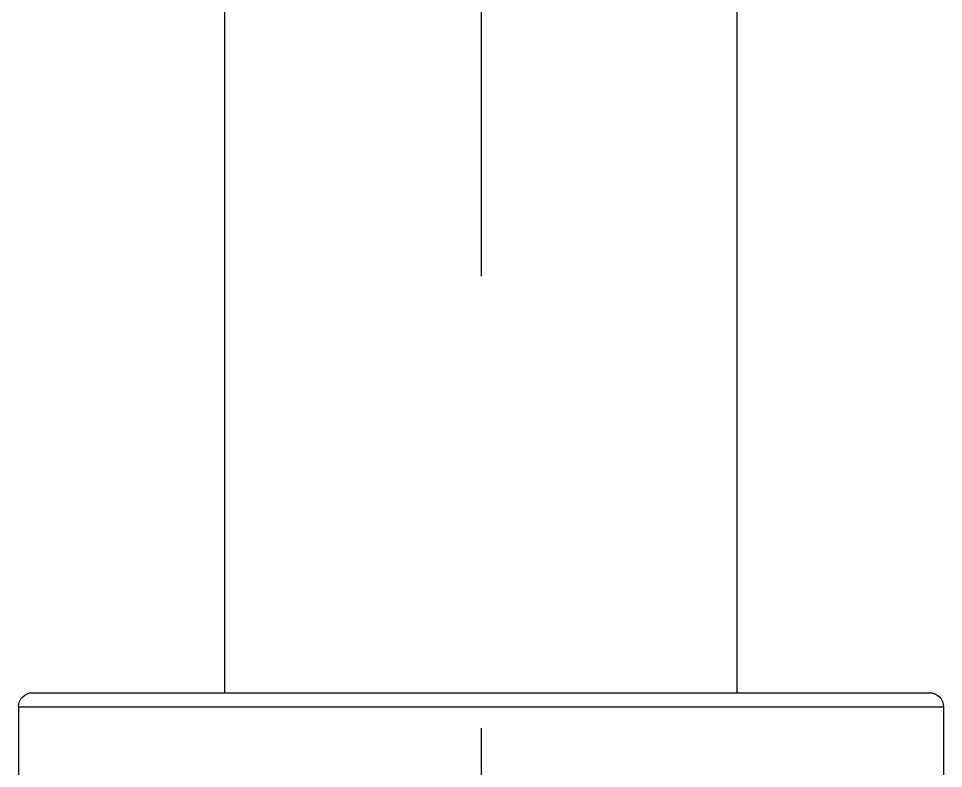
# Model space of a CAD drawing. Header units: millimetres. Extents: x 5401 to 6241, y 1473 to 2067.
# Drawn here: x 5759.04 to 5765.54, y 1612.7 to 1617.97 of the extents above; entities that cross this region are included whole.
import ezdxf

# ---------------------------------------------------------------- set-up
doc = ezdxf.new("R2010")
doc.units = ezdxf.units.MM
doc.linetypes.add('CENTERX2', pattern=[101.6, 63.5, -12.7, 12.7, -12.7])
doc.layers.add('CENTER', color=1, linetype='CENTERX2')

msp = doc.modelspace()

# ---------------------------------------------------------------- linework, layer by layer
at = {"extrusion": (-1, 2.22045e-16, 2.96604e-13)}
for p, q in [((5760.4863, 1613.2368), (5760.4863, 1678.2367)), ((5764.0863, 1613.2368), (5764.0863, 1678.2367)), ((5759.1363, 1613.2368), (5765.4363, 1613.2368)), ((5759.0363, 1613.1368), (5765.5363, 1613.1368)), ((5759.0363, 1613.1368), (5759.0363, 1607.4368)), ((5765.5363, 1613.1368), (5765.5363, 1607.4368))]:
    msp.add_line(p, q, dxfattribs=at)
at = {"extrusion": (-1.00974e-28, 2.22045e-16, -1)}
msp.add_arc((-5759.1363, 1613.1368), 0.1, 0, 90, dxfattribs=at)
at = {"extrusion": (-5.04871e-29, 2.22045e-16, -1)}
msp.add_arc((-5765.4363, 1613.1368), 0.1, 90, 180, dxfattribs=at)
at = {"layer": 'CENTER', "ltscale": 0.25}
msp.add_line((5762.2863, 1708.2369), (5762.2863, 1591.7368), dxfattribs=at)

doc.saveas('drawing.dxf')
